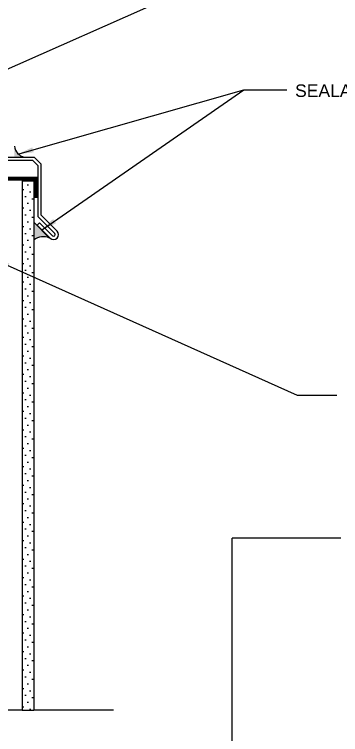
# Model space of a CAD drawing. Extents: x -129 to 26, y 0 to 100.
# Drawn here: x 10.75 to 17, y 11.55 to 25.33 of the extents above; entities that cross this region are included whole.
import ezdxf

# ---------------------------------------------------------------- set-up
doc = ezdxf.new("R2010")
doc.units = 0
doc.header["$LTSCALE"] = 1.5
doc.header["$MEASUREMENT"] = 0
for name, color, linetype in [('A-FLASHING', 124, 'CONTINUOUS'), ('A-GYP_BOARD', 252, 'CONTINUOUS'), ('A-SEALANT', 252, 'CONTINUOUS'), ('A-WOOD_FRAMING', 252, 'CONTINUOUS'), ('CLADDING', 252, 'CONTINUOUS'), ('FLASHING', 124, 'CONTINUOUS'), ('HATCH', 252, 'CONTINUOUS'), ('STRUCTURE', 252, 'CONTINUOUS'), ('TEXT', 7, 'CONTINUOUS')]:
    doc.layers.add(name, color=color, linetype=linetype)
doc.styles.add('DETAILS', font='sanss___.ttf', dxfattribs={"height": 1})
doc.dimstyles.new('TYVEKDETAILS', dxfattribs={"dimscale": 6, "dimtxt": 1.5, "dimasz": 0.1, "dimexe": 0.75, "dimexo": 0.75, "dimgap": 0.75, "dimtad": 0, "dimtih": 1, "dimtoh": 1, "dimdec": 4, "dimzin": 0, "dimtxsty": 'DETAILS', "dimcen": 0.0625, "dimazin": 3, "dimtfac": 1, "dimtdec": 4, "dimtofl": 0, "dimtmove": 0, "dimatfit": 3, "dimtolj": 1, "dimtzin": 0})

msp = doc.modelspace()

# ---------------------------------------------------------------- hatches: boundary and pattern name
at = {"layer": 'A-GYP_BOARD', "linetype": 'CONTINUOUS'}
h = msp.add_hatch(dxfattribs=at)
h.set_pattern_fill('DOTS', color=256, scale=2, angle=45, style=0)
h.set_pattern_definition([(45, (46.00794458060756, 8.282424992277534), (-0.04419417382415921, 0.1325825214724777), [0, -0.125])])
h.paths.add_polyline_path([(11.12032358978405, 22.13281274858415), (10.89959957577555, 22.13281274858415), (10.89959957577555, 12.01877578265885), (11.12032358978405, 12.01877578265885)])
at = {"layer": 'A-SEALANT', "linetype": 'CONTINUOUS'}
msp.add_hatch(color=7, dxfattribs=at).paths.add_polyline_path([(10.75106748463346, 22.60083916011494), (10.93942151700072, 22.60083916011494, -0.3093458953956718), (10.75106748463346, 22.80988312425081)])
at = {"layer": 'HATCH'}
h = msp.add_hatch(color=7, dxfattribs=at)
h.dxf.hatch_style = 1
edge = h.paths.add_edge_path()
edge.add_line((11.42610479503253, 21.05390885153578), (11.12032358978405, 21.35969005678496))
edge.add_line((11.12032358978405, 21.35969005678496), (11.12032358978405, 21.01509603778381))
edge.add_arc((11.30679118948952, 20.76997087264504), 0.3079878444423274, 67.20736242110638, 127.26037950236429, ccw=False)

# ---------------------------------------------------------------- linework, layer by layer
at = {"layer": 'A-FLASHING'}
for p, q in [((6.28306748463346, 22.60083916011487, 1.05970266933552e-08), (11.13101426309432, 22.60083916011494, 5.938305476083713e-09)), ((11.26407594510752, 22.46777747810174, 5.996958232288007e-09), (11.13101426309432, 22.60083916011494, 5.993404693338517e-09)), ((11.10512591544608, 22.53833916011497, 5.996958232288006e-09), (6.22056748463346, 22.53833916011496, 1.059702669335521e-08)), ((11.10512591544608, 22.53833916011497, 5.996958232288006e-09), (11.20157594510763, 22.44188913045341, 5.996958232288006e-09)), ((11.26407594510752, 21.49004240827816, 5.996958232288006e-09), (11.26407594510752, 22.46777747810174, 5.996958232288006e-09)), ((11.20157594510763, 22.44188913045341, 5.996958232288006e-09), (11.2015759451076, 21.46415406063039, 5.996958232288006e-09)), ((11.52343280655322, 21.14229719918434, 5.996958232288006e-09), (11.2015759451076, 21.46415406063039, 5.996958232288006e-09)), ((11.26407594510752, 21.49004240827816, 5.996958232288006e-09), (11.56762698037727, 21.1864913730085, 5.996958232288006e-09)), ((11.18818524213629, 21.30076806830494, 5.996958232288006e-09), (11.23237941596057, 21.34496224212877, 5.996958232288006e-09)), ((11.43504445890488, 21.05390885153578, 5.996958232288006e-09), (11.18818524213629, 21.30076806830494, 5.996958232288006e-09)), ((11.23237941596057, 21.34496224212877, 5.996958232288006e-09), (11.47923863272894, 21.09810302536006, 5.996958232288006e-09))]:
    msp.add_line(p, q, dxfattribs=at)
for centre, radius, start, end in [((11.50133571964074, 21.12020011227248, 5.996958232288006e-09), 0.09375000000005602, 225.0000000003685, 44.99999999977899), ((11.50133571964096, 21.12020011227231, 5.996958232288006e-09), 0.03125000000008566, 225.0000000002948, 44.9999999997053)]:
    msp.add_arc(centre, radius, start, end, dxfattribs=at)
at = {"layer": 'A-SEALANT', "color": 7, "linetype": 'CONTINUOUS'}
msp.add_arc((10.99801808635686, 22.84301410429813, 6.122419954251507e-09), 0.2491631223324257, 187.6411954036415, 256.3981484041435, dxfattribs=at)
at = {"layer": 'A-WOOD_FRAMING', "linetype": 'CONTINUOUS'}
msp.add_line((11.42610479503253, 21.05390885153578, 5.996958232288006e-09), (11.12032358978405, 21.35969005678496, 5.996958232288006e-09), dxfattribs=at)
msp.add_arc((11.30679118948952, 20.76997087264504, 5.996958232288006e-09), 0.3079878444423274, 67.20736242110637, 127.2603795023643, dxfattribs=at)
at = {"layer": 'CLADDING'}
for p, q in [((10.89959957577555, 22.1449872343533, 8.965009049754484e-09), (10.89959957577555, 12.01877578265885, 4.573394232605822e-09)), ((11.12032358978405, 22.1449872343533, 8.965009049027826e-09), (11.12032358978405, 12.01877545455479, 4.573394217137558e-09))]:
    msp.add_line(p, q, dxfattribs=at)
at = {"layer": 'CLADDING', "linetype": 'CONTINUOUS'}
for p, q in [((10.89959957577555, 22.1449872343533, 8.965009049754484e-09), (11.12032358978405, 22.1449872343533, 8.965009049027826e-09)), ((10.89959957577555, 12.01877578265885, 4.573394232605822e-09), (11.12032358978405, 12.01877578265885, 4.573394359432293e-09))]:
    msp.add_line(p, q, dxfattribs=at)
at = {"layer": 'FLASHING', "color": 252, "const_width": 0.075}
msp.add_lwpolyline([(11.16158838701182, 21.8213906196038), (11.16158838701182, 21.8213906196038), (11.16158838701182, 21.8213906196038), (11.16158838701182, 22.19149567501797), (10.59020697556862, 22.19149567501797), (10.59020697556862, 19.39005313973707), (10.59020697556862, 19.39005313973707)], dxfattribs=at)
at = {"layer": 'STRUCTURE', "elevation": 8.93999048238438e-09}
for points in [[(10.89959957577555, 12.01877578265885), (8.231378045763265, 12.01877974894363), (7.83608966041318, 12.87543764087068), (7.392254760907932, 11.14497731957455), (6.9892184918494, 12.01877605417321), (2.242293648952327, 12.01877605417325)], [(12.64966691030037, 12.01877318120115), (11.12032358978405, 12.01877545455479)]]:
    msp.add_lwpolyline(points, dxfattribs=at)
at = {"layer": 'TEXT'}
for p, q in [((17.00055369763962, 15.31357003053629, -8.160628857399307e-09), (14.92387221447157, 15.31356491168354, 1.042998889611522e-08)), ((14.92387221447156, 10.57750792480122), (14.92387221447156, 15.31356491168354, 4.469995241192077e-09))]:
    msp.add_line(p, q, dxfattribs=at)

# ---------------------------------------------------------------- texts
at = {"layer": 'TEXT', "insert": (16.12533279692637, 23.99316014516739, 1.41919793077754e-08), "char_height": 0.239999976, "width": 8.659857075784474, "attachment_point": 1, "style": 'DETAILS'}
msp.add_mtext('SEALANT', dxfattribs=at)

# ---------------------------------------------------------------- leaders
at = {"layer": 'TEXT'}
for points in [[(6.22056748463346, 22.70490267868611, 1.489998413730761e-09), (16.33587856548118, 29.35913333492169, 1.489998413730761e-09), (16.99431478120531, 29.35801608934049, 1.489998413730761e-09)], [(6.22056748463346, 22.34056134938906, 2.234997620596124e-09), (16.33506018874737, 26.81972950218578, 2.234997620596124e-09), (16.99431478120531, 26.81982611318249, 2.234997620596124e-09)], [(10.81821842041012, 22.65865617508305, 5.996958232288006e-09), (15.14403343725272, 23.89170201460502, 5.996958232288006e-09), (15.9671681659414, 23.89170201460502, 5.996958232288006e-09)], [(11.27321419240829, 21.20679945416037, 5.996958232288006e-09), (15.14403343725272, 23.89170201460502, 5.996958232288006e-09), (15.9671681659414, 23.89170201460502, 5.996958232288006e-09)], [(10.35943383677824, 20.64522215836799), (16.16237380235638, 18.04567303360083), (16.9250354058993, 18.04567303360083)]]:
    msp.add_leader(points, dimstyle='TYVEKDETAILS', override={"dimscale": 3, "dimfxl": 3}, dxfattribs=at)

doc.saveas('drawing.dxf')
